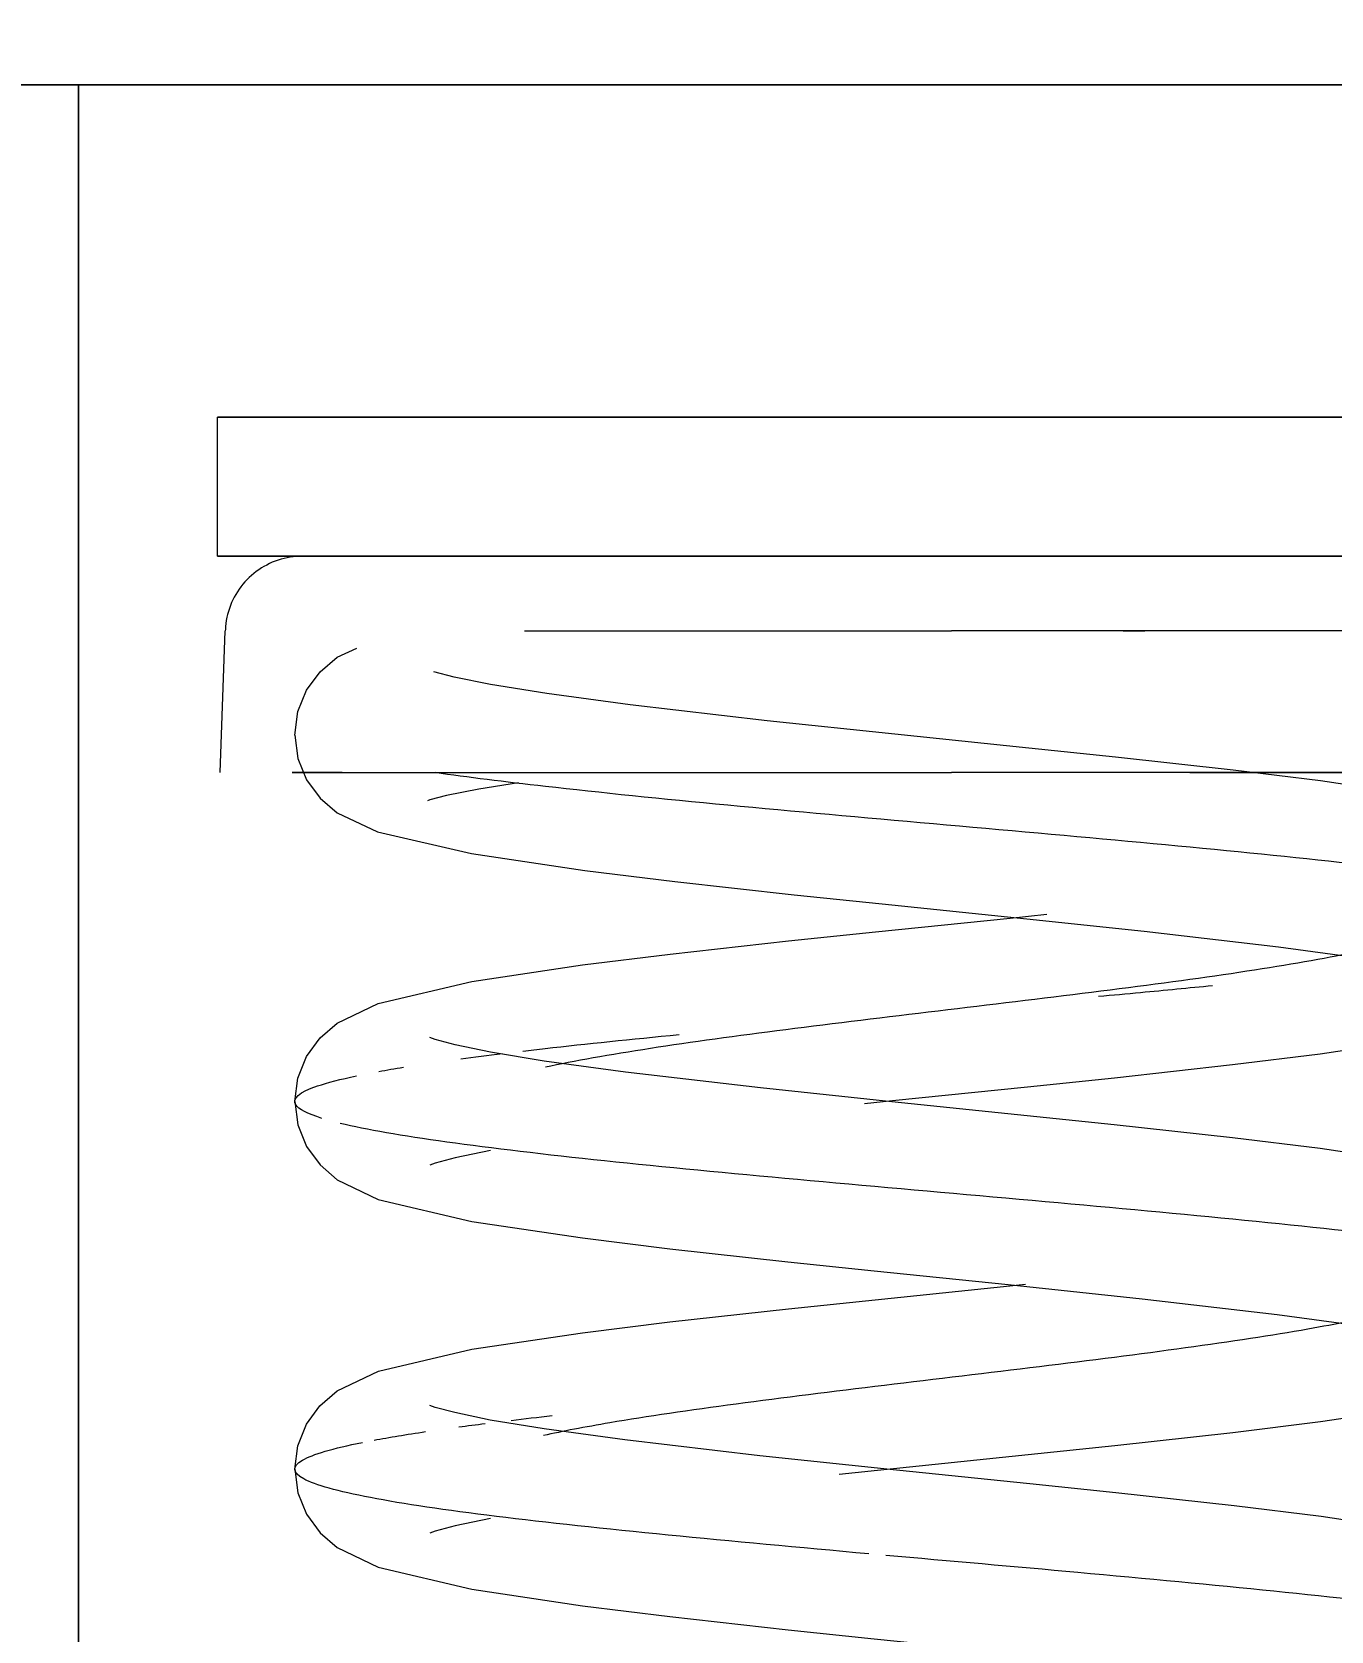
# Model space of a CAD drawing. Header units: millimetres. Extents: x -69706 to 52883, y -6882 to 68885.
# Drawn here: x 46104.8 to 46188.8, y 64898.7 to 65002.2 of the extents above; entities that cross this region are included whole.
import ezdxf

# ---------------------------------------------------------------- set-up
doc = ezdxf.new("R2010")
doc.units = ezdxf.units.MM
doc.layers.add('XFM7P20PCW$0$G-IMPT', color=252, linetype='Continuous', lineweight=9)
doc.layers.add('XFM7P20PCW$0$M-EQPM', color=252, linetype='Continuous', lineweight=9)
doc.layers.add('XFM7P20PCW$0$U-CV-DIM', color=252, linetype='Continuous')
doc.styles.add('XFM7P20PCW$0$PX-TEXT', font='isocp.shx', dxfattribs={"width": 0.7, "bigfont": 'chineset.shx'})
doc.dimstyles.new('XFM7P20PCW$0$PX-400', dxfattribs={"dimscale": 1000, "dimtxt": 0.25, "dimasz": 0.03, "dimexe": 0.1, "dimexo": 0.1, "dimgap": 0.05, "dimtad": 1, "dimdec": 0, "dimzin": 0, "dimdsep": 46, "dimtxsty": 'XFM7P20PCW$0$PX-TEXT', "dimblk": 'XFM7P20PCW$0$_Dot', "dimcen": 2, "dimclrd": 2, "dimclre": 1, "dimclrt": 4, "dimadec": 0, "dimazin": 0, "dimtfac": 1, "dimtdec": 0, "dimtix": 1, "dimtmove": 2, "dimatfit": 3, "dimfxl": 1, "dimtvp": 1, "dimtolj": 1, "dimtzin": 0, "dimarcsym": 0})

# ---------------------------------------------------------------- blocks, each defined once
blk = doc.blocks.new('XFM7P20PCW$0$ui_PCW Pump Shockproof Base - PCW防震基座-Renew_dwg_OC500032 UC600021 12___TEÂù_uÂ_Z__ÅK311x186x6t_ipt-1175001-剖面 73')
at = {"layer": 'XFM7P20PCW$0$G-IMPT'}
blk.add_line((131809.37, 25604.5), (131809.37, 25439.5), dxfattribs=at)
blk.add_line((131809.37, 25604.5), (131809.37, 25439.5), dxfattribs=at)
blk = doc.blocks.new('XFM7P20PCW$0$ui_PCW Pump Shockproof Base - PCW防震基座-Renew_dwg_OC500032 CE12___TZ__ÅK²Õ_ó-Âù_uÂ__ª_iam-1175004-剖面 73')
blk.add_blockref('XFM7P20PCW$0$ui_PCW Pump Shockproof Base - PCW防震基座-Renew_dwg_OC500032 UC600021 12___TEÂù_uÂ_Z__ÅK311x186x6t_ipt-1175001-剖面 73', (0, 0))
blk = doc.blocks.new('XFM7P20PCW$0$ui_PCW Pump Shockproof Base - PCW防震基座-Renew_dwg_OC500032 UC600021 12___TEÂù_uÂ_Z__ÅK311x186x6t_ipt-V22-剖面 73')
at = {"layer": 'XFM7P20PCW$0$G-IMPT'}
blk.add_line((131809.37, 25439.5), (131809.37, 25604.5), dxfattribs=at)
blk.add_line((131809.37, 25439.5), (131809.37, 25604.5), dxfattribs=at)
blk = doc.blocks.new('XFM7P20PCW$0$ui_PCW Pump Shockproof Base - PCW防震基座-Renew_dwg_OC500032 UA300024 _ó_û125x9Tx6M__ä_ipt-V23-剖面 73')
at = {"layer": 'XFM7P20PCW$0$G-IMPT'}
for p, q in [((131813.37, 25604.5), (131803.37, 25604.5)), ((131803.37, 25604.5), (132043.37, 25604.5)), ((131922.91, 25604.5), (131813.37, 25604.5))]:
    blk.add_line(p, q, dxfattribs=at)
blk = doc.blocks.new('XFM7P20PCW$0$ui_PCW Pump Shockproof Base - PCW防震基座-Renew_dwg_OC500033 CE12___TZ__ÅK²Õ_ó-Âù_uÂ__k_iam-V24-剖面 73')
for name in ['XFM7P20PCW$0$ui_PCW Pump Shockproof Base - PCW防震基座-Renew_dwg_OC500032 UC600021 12___TEÂù_uÂ_Z__ÅK311x186x6t_ipt-V22-剖面 73', 'XFM7P20PCW$0$ui_PCW Pump Shockproof Base - PCW防震基座-Renew_dwg_OC500032 UA300024 _ó_û125x9Tx6M__ä_ipt-V23-剖面 73']:
    blk.add_blockref(name, (0, 0))
blk = doc.blocks.new('XFM7P20PCW$0$ui_PCW Pump Shockproof Base - PCW防震基座-Renew_dwg_50_____j_uÂ_ 85Dx155H-V87-剖面 73')
at = {"layer": 'XFM7P20PCW$0$G-IMPT', "flags": 128}
for points in [[(131823.37, 25562.43), (131823.57, 25563.95), (131824.14, 25565.34), (131825.01, 25566.52), (131826.12, 25567.46), (131827.39, 25568.06)], [(131908.37, 25550.63), (131908.17, 25552.15), (131907.6, 25553.54), (131906.73, 25554.73), (131905.62, 25555.69), (131902.97, 25556.97), (131896.91, 25558.39), (131889.75, 25559.46), (131884.09, 25560.16), (131876.47, 25561), (131870.87, 25561.59), (131862.19, 25562.48), (131853.94, 25563.35), (131845.08, 25564.38), (131839.68, 25565.11), (131836.04, 25565.7), (131833.68, 25566.18), (131832.36, 25566.53)], [(131823.37, 25562.43), (131823.57, 25560.92), (131824.14, 25559.53), (131825.01, 25558.35), (131826.11, 25557.4), (131828.72, 25556.16), (131834.8, 25554.76), (131842.15, 25553.67), (131847.96, 25552.95), (131855.68, 25552.1), (131861.38, 25551.51), (131870.74, 25550.55), (131878.34, 25549.74), (131887.03, 25548.73), (131892.26, 25548.01), (131895.73, 25547.43), (131898, 25546.96), (131899.28, 25546.62), (131899.62, 25546.49)], [(131837.85, 25559.33), (131835.29, 25558.93), (131833.2, 25558.52), (131832.12, 25558.23), (131831.96, 25558.17)], [(131823.37, 25538.72), (131823.57, 25540.24), (131824.14, 25541.64), (131825.01, 25542.83), (131826.12, 25543.79), (131828.77, 25545.07), (131834.84, 25546.49), (131842, 25547.56), (131847.67, 25548.26), (131855.32, 25549.11), (131860.94, 25549.7), (131869.67, 25550.59), (131872.03, 25550.84)], [(131908.37, 25550.63), (131908.17, 25549.11), (131907.6, 25547.71), (131906.73, 25546.52), (131905.62, 25545.56), (131902.96, 25544.28), (131896.89, 25542.86), (131889.73, 25541.78), (131884.06, 25541.09), (131876.41, 25540.24), (131870.79, 25539.65), (131862.05, 25538.76), (131860.23, 25538.56)], [(131908.37, 25526.82), (131908.17, 25528.34), (131907.6, 25529.74), (131906.73, 25530.93), (131905.62, 25531.89), (131902.96, 25533.17), (131896.89, 25534.59), (131889.72, 25535.67), (131884.06, 25536.36), (131876.39, 25537.21), (131870.77, 25537.8), (131862.01, 25538.7), (131853.51, 25539.6), (131844.77, 25540.61), (131839.52, 25541.33), (131836.03, 25541.91), (131833.75, 25542.38), (131832.46, 25542.73), (131832.11, 25542.86)], [(131823.37, 25538.72), (131823.57, 25537.2), (131824.14, 25535.81), (131825.01, 25534.62), (131826.12, 25533.66), (131828.77, 25532.38), (131834.83, 25530.96), (131841.98, 25529.89), (131847.64, 25529.19), (131855.27, 25528.35), (131860.86, 25527.76), (131869.53, 25526.87), (131878.21, 25525.96), (131886.95, 25524.94), (131892.2, 25524.22), (131895.71, 25523.64), (131897.98, 25523.17), (131899.27, 25522.82), (131899.62, 25522.69)], [(131836.03, 25535.54), (131833.75, 25535.07), (131832.46, 25534.72), (131832.11, 25534.59)], [(131823.37, 25514.92), (131823.57, 25516.44), (131824.13, 25517.84), (131825, 25519.02), (131826.11, 25519.99), (131828.78, 25521.27), (131834.84, 25522.69), (131841.99, 25523.76), (131847.64, 25524.46), (131855.31, 25525.31), (131860.92, 25525.89), (131869.65, 25526.79), (131870.65, 25526.9)], [(131908.37, 25526.82), (131908.17, 25525.3), (131907.6, 25523.91), (131906.73, 25522.72), (131905.62, 25521.76), (131902.96, 25520.48), (131896.9, 25519.06), (131889.75, 25517.99), (131884.08, 25517.29), (131876.43, 25516.44), (131870.83, 25515.86), (131862.11, 25514.96), (131858.59, 25514.59)], [(131908.37, 25503.02), (131908.17, 25504.54), (131907.6, 25505.94), (131906.73, 25507.12), (131905.62, 25508.09), (131902.96, 25509.37), (131896.91, 25510.79), (131889.78, 25511.86), (131884.16, 25512.55), (131876.51, 25513.4), (131870.94, 25513.98), (131862.3, 25514.87), (131853.46, 25515.8), (131844.74, 25516.82), (131839.51, 25517.54), (131836.02, 25518.11), (131833.74, 25518.59), (131832.46, 25518.93), (131832.12, 25519.06)], [(131823.37, 25514.92), (131823.57, 25513.4), (131824.14, 25512.01), (131825.01, 25510.82), (131826.12, 25509.86), (131828.77, 25508.58), (131834.83, 25507.16), (131841.98, 25506.09), (131847.64, 25505.39), (131855.29, 25504.54), (131860.87, 25503.96), (131869.58, 25503.07), (131878.26, 25502.15), (131886.94, 25501.14), (131892.19, 25500.42), (131895.7, 25499.84), (131897.97, 25499.37), (131899.27, 25499.02), (131899.62, 25498.89)], [(131836.03, 25511.74), (131833.76, 25511.27), (131832.46, 25510.92), (131832.12, 25510.79)]]:
    blk.add_lwpolyline(points, dxfattribs=at)
at = {"layer": 'XFM7P20PCW$0$G-IMPT'}
for points, knots in [([(131908.37, 25550.62), (131908.37, 25551.03), (131906.91, 25551.84), (131900.56, 25553.05), (131890.69, 25554.26), (131878.31, 25555.47), (131864.68, 25556.68), (131851.14, 25557.89), (131840.18, 25559), (131834.55, 25559.7), (131832.45, 25560)], [0.88059701, 0.88059701, 0.88059701, 0.88059701, 0.8880597, 0.89552239, 0.90298507, 0.91044776, 0.91791045, 0.92537313, 0.93283582, 0.93837265, 0.93837265, 0.93837265, 0.93837265]), ([(131893.05, 25548.62), (131892.47, 25548.48), (131889.98, 25547.94), (131884.27, 25546.99), (131875.09, 25545.78), (131864.98, 25544.57), (131854.96, 25543.36), (131846.05, 25542.15), (131841.44, 25541.34), (131839.59, 25540.94)], [0.13376063, 0.13376063, 0.13376063, 0.13376063, 0.13636364, 0.14393939, 0.15151515, 0.15909091, 0.16666667, 0.17424242, 0.18181818, 0.18181818, 0.18181818, 0.18181818]), ([(131875.38, 25545.53), (131876.29, 25545.61), (131878.8, 25545.84), (131881.23, 25546.08), (131882.75, 25546.22)], [0.849196918, 0.849196918, 0.849196918, 0.849196918, 0.850746269, 0.85346391, 0.85346391, 0.85346391, 0.85346391]), ([(131838.14, 25541.98), (131838.61, 25542.04), (131841.71, 25542.4), (131845.15, 25542.75), (131848.24, 25543.05)], [0.827338191, 0.827338191, 0.827338191, 0.827338191, 0.828358209, 0.83394256, 0.83394256, 0.83394256, 0.83394256]), ([(131825.13, 25537.63), (131824.19, 25537.93), (131822.83, 25538.62), (131823.92, 25539.54), (131826.33, 25540.16), (131827.36, 25540.38)], [0.80052274, 0.80052274, 0.80052274, 0.80052274, 0.80597015, 0.81343284, 0.81745496, 0.81745496, 0.81745496, 0.81745496]), ([(131904.69, 25525.24), (131906.47, 25525.63), (131908.83, 25526.42), (131908.16, 25527.62), (131903.19, 25528.83), (131894.45, 25530.04), (131882.81, 25531.25), (131869.45, 25532.46), (131855.73, 25533.67), (131843.03, 25534.88), (131832.66, 25536.09), (131827.98, 25536.9), (131826.32, 25537.3)], [0.72414099, 0.72414099, 0.72414099, 0.72414099, 0.73134328, 0.73880597, 0.74626866, 0.75373134, 0.76119403, 0.76865672, 0.7761194, 0.78358209, 0.79104478, 0.79850746, 0.79850746, 0.79850746, 0.79850746]), ([(131891.55, 25524.49), (131890.75, 25524.32), (131887.74, 25523.75), (131881.26, 25522.77), (131871.65, 25521.56), (131861.45, 25520.35), (131851.7, 25519.14), (131844.28, 25518.06), (131840.7, 25517.38), (131839.46, 25517.11)], [0.2847397, 0.2847397, 0.2847397, 0.2847397, 0.28787879, 0.29545455, 0.3030303, 0.31060606, 0.31818182, 0.32575758, 0.33089024, 0.33089024, 0.33089024, 0.33089024]), ([(131860.52, 25509.45), (131856.02, 25509.86), (131847.22, 25510.66), (131835.91, 25511.87), (131827.63, 25513.09), (131823.23, 25514.3), (131823.15, 25515.49), (131825.85, 25516.28), (131827.76, 25516.66)], [0.62686567, 0.62686567, 0.62686567, 0.62686567, 0.63432836, 0.64179104, 0.64925373, 0.65671642, 0.6641791, 0.67129727, 0.67129727, 0.67129727, 0.67129727]), ([(131897.31, 25505.82), (131894.26, 25506.22), (131887.09, 25507.03), (131874.53, 25508.21), (131865.76, 25508.98), (131861.62, 25509.35)], [0.60447761, 0.60447761, 0.60447761, 0.60447761, 0.6119403, 0.61940299, 0.62625337, 0.62625337, 0.62625337, 0.62625337])]:
    blk.add_open_spline(points, degree=3, knots=knots, dxfattribs=at)
for points in [[(131834.11, 25541.48), (131834.97, 25541.59), (131835.87, 25541.71), (131836.81, 25541.82)], [(131828.82, 25540.66), (131829.32, 25540.76), (131829.85, 25540.85), (131830.41, 25540.94)], [(131837.37, 25518.09), (131838.22, 25518.19), (131839.11, 25518.3), (131840.02, 25518.4)], [(131828.5, 25516.81), (131829.49, 25516.99), (131830.6, 25517.17), (131831.84, 25517.36)], [(131833.99, 25517.66), (131834.54, 25517.74), (131835.1, 25517.81), (131835.69, 25517.88)]]:
    blk.add_open_spline(points, degree=3, dxfattribs=at)
blk = doc.blocks.new('XFM7P20PCW$0$ui_PCW Pump Shockproof Base - PCW防震基座-Renew_dwg_¹s_ó¹Ï UA300015 _ó_û 100x9tx6M-V89-剖面 73')
at = {"layer": 'XFM7P20PCW$0$G-IMPT'}
for p, q in [((131818.37, 25574), (131818.37, 25583)), ((131818.37, 25583), (132038.37, 25583)), ((131818.37, 25574), (131818.37, 25583)), ((131917.37, 25583), (131818.37, 25583)), ((132038.37, 25574), (131818.37, 25574)), ((131818.37, 25574), (131915.41, 25574))]:
    blk.add_line(p, q, dxfattribs=at)
blk = doc.blocks.new('XFM7P20PCW$0$ui_PCW Pump Shockproof Base - PCW防震基座-Renew_dwg_UB405025 _uÂ__W_ _ÂÅK 86D-V90-剖面 73')
at = {"layer": 'XFM7P20PCW$0$G-IMPT'}
for p, q in [((131865.87, 25574), (131873.66, 25574)), ((131873.66, 25574), (131865.87, 25574)), ((131818.55, 25560), (131818.87, 25569.17)), ((131838.24, 25569.17), (131865.87, 25569.17)), ((131896.48, 25569.17), (131865.87, 25569.17)), ((131876.98, 25569.17), (131878.37, 25569.17)), ((131826.24, 25560), (131823.21, 25560)), ((131823.21, 25560), (131865.87, 25560)), ((131824.89, 25560), (131865.87, 25560)), ((131826.43, 25560), (131825.41, 25560)), ((131882.05, 25560), (131865.87, 25560)), ((131879.71, 25560), (131865.87, 25560)), ((131908.52, 25560), (131880.68, 25560)), ((131881.28, 25560), (131908.52, 25560))]:
    blk.add_line(p, q, dxfattribs=at)
at = {"layer": 'XFM7P20PCW$0$G-IMPT', "flags": 128}
for points in [[(131823.67, 25574), (131823.47, 25573.98), (131823.27, 25573.96), (131823.07, 25573.94), (131822.88, 25573.9), (131822.68, 25573.86), (131822.49, 25573.81), (131822.3, 25573.75), (131822.11, 25573.68), (131821.92, 25573.61), (131821.74, 25573.52), (131821.56, 25573.43), (131821.38, 25573.34), (131821.21, 25573.24), (131821.05, 25573.13), (131820.88, 25573.01), (131820.72, 25572.89), (131820.57, 25572.76), (131820.42, 25572.62), (131820.28, 25572.48), (131820.15, 25572.34), (131820.01, 25572.19), (131819.89, 25572.03), (131819.77, 25571.87), (131819.66, 25571.7), (131819.56, 25571.53), (131819.46, 25571.36), (131819.37, 25571.18), (131819.28, 25571), (131819.21, 25570.81), (131819.14, 25570.62), (131819.08, 25570.43), (131819.03, 25570.24), (131818.98, 25570.05), (131818.94, 25569.85), (131818.91, 25569.65), (131818.89, 25569.45), (131818.88, 25569.25), (131818.87, 25569.17)], [(131824.8, 25574), (131824.48, 25574), (131824.23, 25574), (131824.04, 25574), (131823.92, 25574), (131823.87, 25574)], [(131823.9, 25574), (131824, 25574), (131824.17, 25574), (131824.41, 25574), (131824.71, 25574), (131825.07, 25574), (131825.5, 25574), (131826, 25574)], [(131835.43, 25574), (131836.61, 25574), (131837.83, 25574), (131839.11, 25574), (131840.42, 25574), (131841.78, 25574), (131843.18, 25574), (131844.61, 25574), (131846.07, 25574), (131847.57, 25574), (131849.1, 25574), (131850.65, 25574), (131852.23, 25574), (131853.83, 25574), (131855.44, 25574), (131857.08, 25574), (131858.73, 25574), (131860.39, 25574), (131862.06, 25574), (131863.74, 25574), (131865.41, 25574), (131865.87, 25574)], [(131860.84, 25574), (131859.18, 25574), (131857.52, 25574), (131855.88, 25574), (131854.26, 25574), (131852.66, 25574), (131851.07, 25574), (131849.51, 25574), (131847.98, 25574), (131846.47, 25574), (131845, 25574), (131843.56, 25574), (131842.15, 25574), (131840.79, 25574), (131839.46, 25574), (131838.17, 25574), (131836.93, 25574), (131835.74, 25574)], [(131865.87, 25574), (131864.19, 25574), (131862.51, 25574)], [(131865.87, 25574), (131867.55, 25574), (131869.22, 25574), (131870.9, 25574), (131872.56, 25574), (131874.21, 25574), (131875.85, 25574), (131877.47, 25574), (131879.08, 25574), (131880.66, 25574), (131882.22, 25574), (131883.76, 25574), (131885.26, 25574), (131886.74, 25574), (131888.18, 25574), (131889.58, 25574), (131890.95, 25574), (131892.28, 25574), (131893.56, 25574), (131894.8, 25574), (131896, 25574)], [(131896.31, 25574), (131895.13, 25574), (131893.9, 25574), (131892.63, 25574), (131891.31, 25574), (131889.95, 25574), (131888.56, 25574), (131887.13, 25574), (131885.66, 25574), (131884.17, 25574), (131882.64, 25574), (131881.09, 25574), (131879.51, 25574), (131877.91, 25574), (131876.29, 25574), (131874.66, 25574), (131873.01, 25574), (131871.35, 25574), (131869.68, 25574), (131868, 25574), (131866.32, 25574)]]:
    blk.add_lwpolyline(points, dxfattribs=at)
blk = doc.blocks.new('XFM7P20PCW$0$ui_PCW Pump Shockproof Base - PCW防震基座-Renew_dwg_²Õ_X¹Ï OB801032 JAD-2_uÂ__W_ _ö_ûÁá_N MK1808005SLDASM-V93-剖面 73')
for name in ['XFM7P20PCW$0$ui_PCW Pump Shockproof Base - PCW防震基座-Renew_dwg_¹s_ó¹Ï UA300015 _ó_û 100x9tx6M-V89-剖面 73', 'XFM7P20PCW$0$ui_PCW Pump Shockproof Base - PCW防震基座-Renew_dwg_UB405025 _uÂ__W_ _ÂÅK 86D-V90-剖面 73']:
    blk.add_blockref(name, (0, 0))
blk = doc.blocks.new('XFM7P20PCW$0$ui_PCW Pump Shockproof Base - _D_PCW Pump Shockproof Base_3000Lx1500Wx300H-1175038-剖面 73')
for name in ['XFM7P20PCW$0$ui_PCW Pump Shockproof Base - PCW防震基座-Renew_dwg_OC500033 CE12___TZ__ÅK²Õ_ó-Âù_uÂ__k_iam-V24-剖面 73', 'XFM7P20PCW$0$ui_PCW Pump Shockproof Base - PCW防震基座-Renew_dwg_OC500032 CE12___TZ__ÅK²Õ_ó-Âù_uÂ__ª_iam-1175004-剖面 73', 'XFM7P20PCW$0$ui_PCW Pump Shockproof Base - PCW防震基座-Renew_dwg_²Õ_X¹Ï OB801032 JAD-2_uÂ__W_ _ö_ûÁá_N MK1808005SLDASM-V93-剖面 73', 'XFM7P20PCW$0$ui_PCW Pump Shockproof Base - PCW防震基座-Renew_dwg_50_____j_uÂ_ 85Dx155H-V87-剖面 73']:
    blk.add_blockref(name, (0, 0))
blk = doc.blocks.new('XFM7P20PCW$0$_Dot')
at = {"color": 0, "linetype": 'ByBlock', "lineweight": -2}
blk.add_line((-0.5, 0), (-1, 0), dxfattribs=at)
at = {"color": 0, "linetype": 'ByBlock', "const_width": 0.5}
blk.add_lwpolyline([(-0.25, 0, 1), (0.25, 0, 1)], format="xyb", close=True, dxfattribs=at)
blk = doc.blocks.new('*D277')
at = {"layer": 'XFM7P20PCW$0$U-CV-DIM', "color": 1, "lineweight": -2, "transparency": 16777216}
for p, q in [((47144.39, 67126.66), (46367.91, 67126.66)), ((47144.39, 64693.6), (46367.91, 64693.6))]:
    blk.add_line(p, q, dxfattribs=at)
at = {"layer": 'XFM7P20PCW$0$U-CV-DIM', "color": 2, "lineweight": -2, "transparency": 16777216}
blk.add_line((46467.91, 67096.66), (46467.91, 64723.6), dxfattribs=at)
at = {"layer": 'XFM7P20PCW$0$U-CV-DIM', "color": 2, "lineweight": -2, "transparency": 16777216, "xscale": 30, "yscale": 30, "zscale": 30}
for p, rotation in [((46467.91, 67126.66), 90), ((46467.91, 64693.6), 270)]:
    blk.add_blockref('XFM7P20PCW$0$_Dot', p, dxfattribs=dict(at, rotation=rotation))
at = {"layer": 'XFM7P20PCW$0$U-CV-DIM', "color": 4, "transparency": 16777216, "insert": (46292.88, 65910.13), "char_height": 250, "attachment_point": 5, "rotation": 90, "style": 'XFM7P20PCW$0$PX-TEXT'}
blk.add_mtext('\\A1;2433', dxfattribs=at)

msp = doc.modelspace()

# ---------------------------------------------------------------- block references
at = {"layer": 'XFM7P20PCW$0$M-EQPM'}
msp.add_blockref('XFM7P20PCW$0$ui_PCW Pump Shockproof Base - _D_PCW Pump Shockproof Base_3000Lx1500Wx300H-1175038-剖面 73', (-85701.601, 39394.236), dxfattribs=at)

# ---------------------------------------------------------------- dimensions: what is measured, and where the dimension line sits
at = {"layer": 'XFM7P20PCW$0$U-CV-DIM'}
dim = msp.add_linear_dim(base=(46467.905, 64693.605), p1=(47244.395, 67126.665), p2=(47244.395, 64693.605), angle=270, dimstyle='XFM7P20PCW$0$PX-400', dxfattribs=at)
dim.commit()
dim.dimension.update_dxf_attribs({"geometry": '*D277', "text_midpoint": (46292.881, 65910.135)})

doc.saveas('drawing.dxf')
